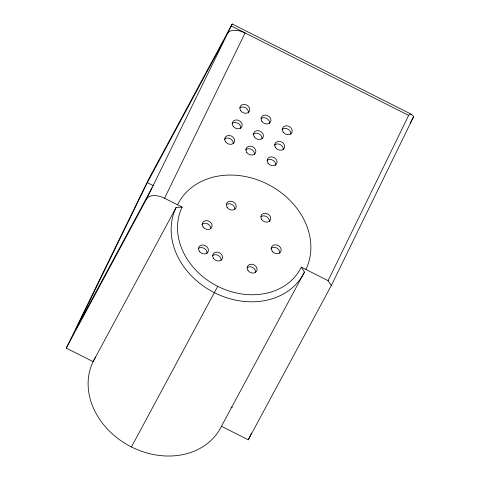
<?xml version="1.0" encoding="UTF-8"?>
<svg xmlns="http://www.w3.org/2000/svg" width="480" height="480" viewBox="0 0 480 480"><rect width="100%" height="100%" fill="white"/><g stroke="black" fill="none" stroke-linecap="round" stroke-linejoin="round"><path stroke-width="0.72" d="M95.694 356.994A71.862 58.938 28.3 0 0 128.586 445.44A71.862 58.938 28.3 0 0 221.436 426.282L248.268 439.8L331.302 285.582L413.712 116.496L411.57 114.378L232.2 24L146.526 199.086L66.288 348.108L93.114 361.626L176.148 207.408L182.148 207.132A66.708 54.708 28.3 0 0 217.74 286.332L131.448 446.946M66.288 348.108L148.698 179.016L232.2 24.012M223.38 41.4L147.336 182.634L76.038 328.908L152.082 187.68M146.526 199.086A15.468 8.844 26 0 1 164.532 198.252L245.088 32.964A15.468 8.844 26 0 0 227.082 33.798M248.268 439.8L251.55 433.062M331.302 285.582L328.098 280.668L408.678 115.338L409.848 114.186L411.48 114.33M221.436 426.282L304.476 272.064L301.272 267.15A66.708 54.708 28.3 0 1 217.74 286.332M410.166 123.084L413.712 116.496M231.282 26.004L408.654 115.38M147.336 182.634L153.342 185.658M164.532 198.252L182.148 207.132M301.272 267.15L328.098 280.668M231.006 406.992L232.326 407.658M304.476 272.064A71.862 58.938 28.3 0 1 214.488 292.728A71.862 58.938 28.3 0 1 176.148 207.408M177.552 204.81A71.862 58.938 28.3 0 1 267.54 184.146A71.862 58.938 28.3 0 1 305.874 269.472M198.396 248.538A5.154 4.23 28.3 0 1 204.396 248.508A5.154 4.23 28.3 0 1 206.886 253.794M212.316 255.87A5.154 4.23 28.3 0 1 218.064 255.366A5.154 4.23 28.3 0 1 221.148 260.322M246.924 267.882A5.154 4.23 28.3 0 1 252.708 267.498A5.154 4.23 28.3 0 1 255.672 272.502M270.882 248.592A5.154 4.23 28.3 0 1 276.756 248.046A5.154 4.23 28.3 0 1 279.756 253.176M261 216.618A5.154 4.23 28.3 0 1 266.592 216.684A5.154 4.23 28.3 0 1 269.352 221.466M226.296 204.66A5.154 4.23 28.3 0 1 232.002 204.57A5.154 4.23 28.3 0 1 234.81 209.484M201.81 224.43A5.154 4.23 28.3 0 1 207.522 223.8A5.154 4.23 28.3 0 1 210.726 228.708M224.394 139.212A5.154 4.23 28.3 0 1 230.142 138.708A5.154 4.23 28.3 0 1 233.232 143.664M245.616 149.904A5.154 4.23 28.3 0 1 251.532 149.484A5.154 4.23 28.3 0 1 254.406 154.662M267.072 160.392A5.154 4.23 28.3 0 1 272.91 160.272A5.154 4.23 28.3 0 1 275.628 165.354M231.966 123.678A5.154 4.23 28.3 0 1 237.876 123.258A5.154 4.23 28.3 0 1 240.75 128.436M253.188 134.376A5.154 4.23 28.3 0 1 258.936 133.866A5.154 4.23 28.3 0 1 262.02 138.822M274.41 145.068A5.154 4.23 28.3 0 1 280.158 144.564A5.154 4.23 28.3 0 1 283.248 149.52M239.766 107.94A5.154 4.23 28.3 0 1 245.61 107.82A5.154 4.23 28.3 0 1 248.322 112.902M260.988 118.638A5.154 4.23 28.3 0 1 266.832 118.512A5.154 4.23 28.3 0 1 269.544 123.594M281.982 129.534A5.154 4.23 28.3 0 1 287.892 129.114A5.154 4.23 28.3 0 1 290.766 134.286M199.35 251.292A5.154 4.23 28.3 0 0 207.924 252.024A5.154 4.23 28.3 0 0 203.118 245.004A5.154 4.23 28.3 0 0 199.35 251.292M213.492 258.42A5.154 4.23 28.3 0 0 222.066 259.152A5.154 4.23 28.3 0 0 217.266 252.132A5.154 4.23 28.3 0 0 213.492 258.42M247.962 270.402A5.154 4.23 28.3 0 0 256.548 271.32A5.154 4.23 28.3 0 0 251.916 264.228A5.154 4.23 28.3 0 0 247.962 270.402M272.196 251.166A5.154 4.23 28.3 0 0 280.758 251.718A5.154 4.23 28.3 0 0 275.784 244.782A5.154 4.23 28.3 0 0 272.196 251.166M261.696 219.564A5.154 4.23 28.3 0 0 270.276 220.296A5.154 4.23 28.3 0 0 265.47 213.282A5.154 4.23 28.3 0 0 261.696 219.564M227.1 207.384A5.154 4.23 28.3 0 0 235.686 208.302A5.154 4.23 28.3 0 0 231.054 201.21A5.154 4.23 28.3 0 0 227.1 207.384M203.13 227.004A5.154 4.23 28.3 0 0 211.686 227.556A5.154 4.23 28.3 0 0 206.718 220.62A5.154 4.23 28.3 0 0 203.13 227.004M225.576 141.762A5.154 4.23 28.3 0 0 234.15 142.5A5.154 4.23 28.3 0 0 229.344 135.48A5.154 4.23 28.3 0 0 225.576 141.762M246.798 152.454A5.154 4.23 28.3 0 0 255.372 153.192A5.154 4.23 28.3 0 0 250.566 146.172A5.154 4.23 28.3 0 0 246.798 152.454M268.02 163.146A5.154 4.23 28.3 0 0 276.594 163.884A5.154 4.23 28.3 0 0 271.788 156.864A5.154 4.23 28.3 0 0 268.02 163.146M233.142 126.228A5.154 4.23 28.3 0 0 241.716 126.966A5.154 4.23 28.3 0 0 236.916 119.946A5.154 4.23 28.3 0 0 233.142 126.228M254.364 136.92A5.154 4.23 28.3 0 0 262.944 137.658A5.154 4.23 28.3 0 0 258.138 130.638A5.154 4.23 28.3 0 0 254.364 136.92M275.592 147.612A5.154 4.23 28.3 0 0 284.166 148.35A5.154 4.23 28.3 0 0 279.36 141.33A5.154 4.23 28.3 0 0 275.592 147.612M240.714 110.694A5.154 4.23 28.3 0 0 249.288 111.432A5.154 4.23 28.3 0 0 244.482 104.412A5.154 4.23 28.3 0 0 240.714 110.694M261.936 121.386A5.154 4.23 28.3 0 0 270.51 122.124A5.154 4.23 28.3 0 0 265.71 115.104A5.154 4.23 28.3 0 0 261.936 121.386M283.158 132.084A5.154 4.23 28.3 0 0 291.732 132.816A5.154 4.23 28.3 0 0 286.932 125.802A5.154 4.23 28.3 0 0 283.158 132.084"/></g></svg>
